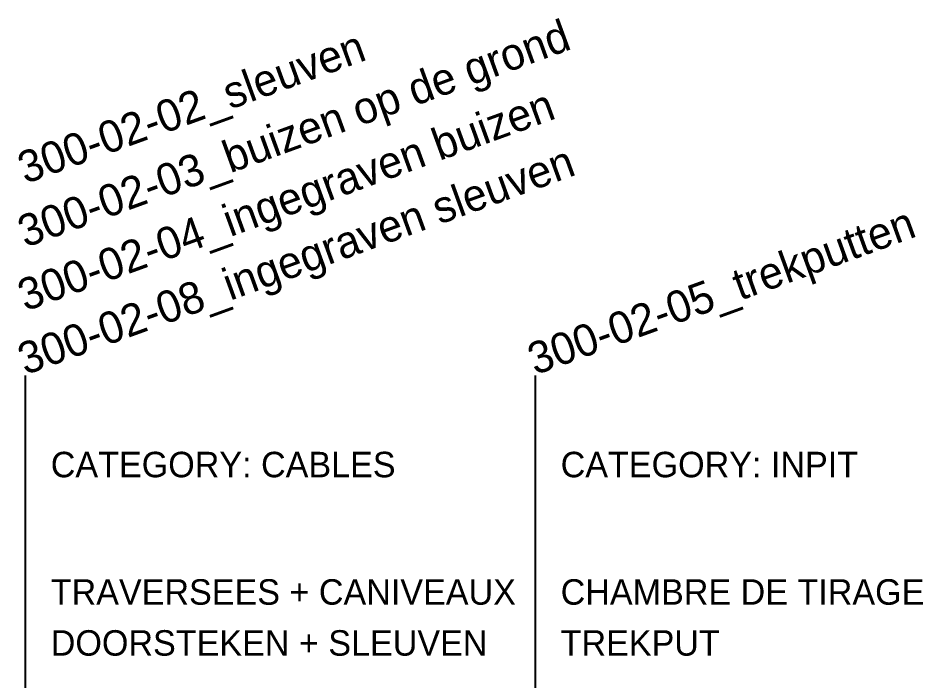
# Model space of a CAD drawing. Header units: metres. Extents: x -591 to 1776, y -567 to 241.
# Drawn here: x 1038.9 to 1180.8, y -48 to 56.1 of the extents above; entities that cross this region are included whole.
import ezdxf

# ---------------------------------------------------------------- set-up
doc = ezdxf.new("R2010")
doc.units = ezdxf.units.M
doc.styles.add('ISOPLUS', font='isoplus.shx')

msp = doc.modelspace()

# ---------------------------------------------------------------- linework, layer by layer
at = {"color": 1, "lineweight": -2}
for p, q in [((1040, 0), (1040, -560)), ((1120, 0), (1120, -560))]:
    msp.add_line(p, q, dxfattribs=at)

# ---------------------------------------------------------------- texts
at = {"linetype": 'Continuous', "style": 'ISOPLUS'}
for s, p in [('300-02-03_buizen op de grond', (1040, 20)), ('300-02-02_sleuven', (1040, 30)), ('300-02-04_ingegraven buizen', (1040, 10)), ('300-02-08_ingegraven sleuven', (1040, 0)), ('300-02-05_trekputten', (1120, 0))]:
    msp.add_text(s, height=5, rotation=20, dxfattribs=at).set_placement(p)
at = {"color": 1, "linetype": 'Continuous', "style": 'ISOPLUS'}
for s, p in [('CATEGORY: CABLES', (1044, -16)), ('CATEGORY: INPIT', (1124, -16))]:
    msp.add_text(s, height=4, dxfattribs=at).set_placement(p)
at = {"linetype": 'Continuous', "style": 'ISOPLUS'}
for s, p in [('TRAVERSEES + CANIVEAUX', (1044, -36)), ('CHAMBRE DE TIRAGE', (1124, -36)), ('DOORSTEKEN + SLEUVEN', (1044, -44)), ('TREKPUT', (1124, -44))]:
    msp.add_text(s, height=4, dxfattribs=at).set_placement(p)

doc.saveas('drawing.dxf')
